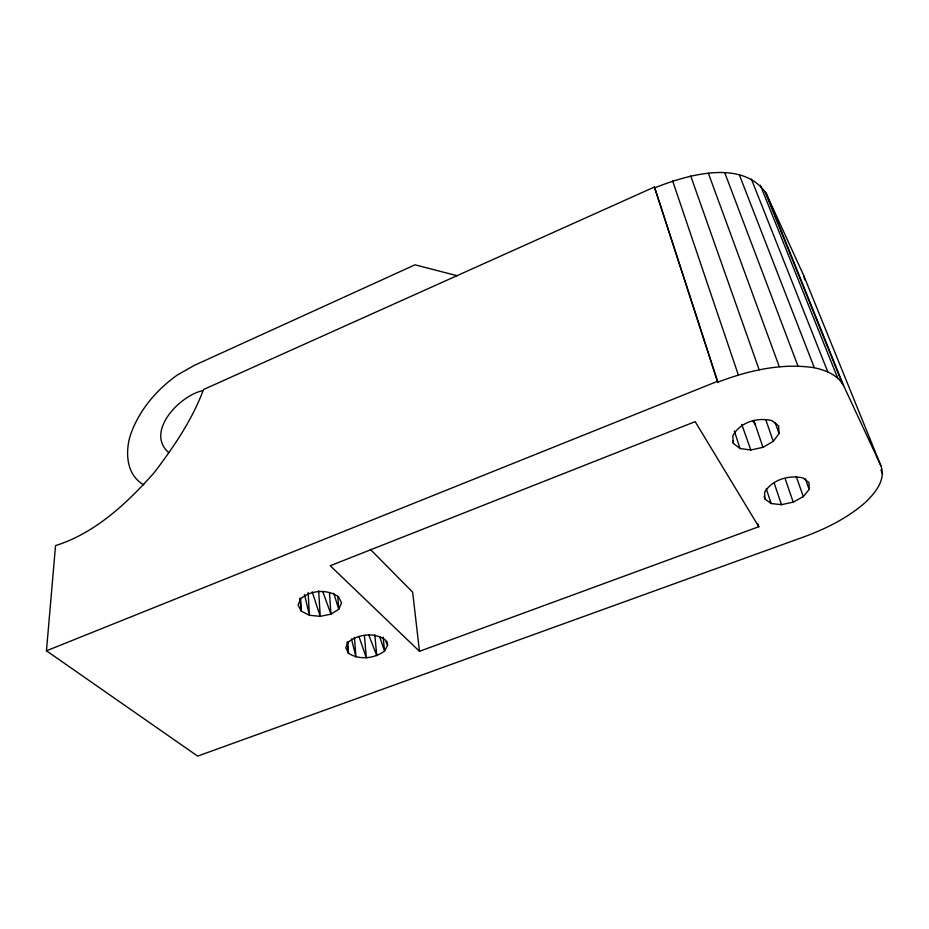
<?xml version="1.0" encoding="UTF-8"?>
<svg xmlns="http://www.w3.org/2000/svg" width="929" height="929" viewBox="0 0 929 929"><rect width="100%" height="100%" fill="white"/><g stroke="black" fill="none" stroke-linecap="round" stroke-linejoin="round"><path stroke-width="1.39" d="M46.45 650.799L55.543 545.613C95.385 533.014 127.122 503.193 154.307 472.513C173.746 446.872 192.222 419.873 203.497 389.541L654.434 187.008L717.85 382.144C748.391 370.532 781.591 362.751 814.338 367.745C825.742 370.253 837.668 374.875 843.602 385.616L880.936 465.835C886.138 480.061 874.979 493.125 865.433 502.368C847.98 517.697 826.973 528.253 805.338 536.358L197.645 756.113L46.45 650.799L717.42 381.378L717.85 382.144M387.614 645.202L384.536 651.066C374.341 658.673 359.36 660.275 348.456 653.25L345.727 647.734L348.63 641.8C358.849 633.961 374.143 632.335 385.07 639.605L387.614 645.202L386.731 641.056M773.265 441.368L779.048 433.553L778.641 425.97L772.104 420.698C757.623 416.912 739.914 422.161 732.737 435.991L733.422 443.47L740.053 448.568L750.841 449.973L762.964 447.337L773.265 441.368L765.751 419.653M803.33 496.585L809.159 489.444L809.031 482.604L802.946 477.924C788.953 474.8 772.254 479.527 764.613 492.265L764.985 499.012L771.163 503.541L781.475 504.668L793.227 502.124L803.33 496.585L796.258 476.531M654.817 187.797C686.821 175.07 742.108 158.58 766.111 193.22L803.782 275.692L880.936 465.835M758.796 526.72L695.171 421.65L330.225 565.738L419.478 651.31L758.796 526.72L757.913 523.968M202.673 390.668C180.098 395.324 144.843 431.683 168.741 452.655M457.126 275.716L414.984 264.823L194.475 365.318L177.636 374.805C156.432 389.82 138.839 410.479 130.362 435.271C125.02 452.446 126.402 475.091 143.774 484.81M370.288 549.318L412.65 592.168L419.478 651.31M752.734 420.814L755.161 424.286M741.737 424.402L750.841 449.973M880.924 469.981L882.55 473.987M766.111 193.22L843.602 385.616M765.136 191.885L842.557 384.2M760.375 185.254L837.563 377.731M751.352 179.03L827.716 371.705M739.333 174.826L814.338 367.745M368.65 634.635L376.744 655.665L374.817 634.774M724.817 172.887L797.976 366.072M708.374 173.27L779.303 366.746M322.688 591.378L330.945 614.15L320.25 616.345L309.427 615.277L301.31 611.166L298.081 605.116L300.706 598.694C311.122 589.973 327.333 588.998 338.528 596.778L341.547 602.898L338.737 609.25L330.945 614.15L329.47 592.853M805.327 478.737L809.159 489.444M690.735 175.964L759.144 369.754M775.227 422.683L779.048 433.553M358.954 636.539L366.34 657.802L364.423 635.506M785.377 479.41L793.227 502.124M379.589 636.539L384.536 651.066L383.189 637.12M753.802 420.291L762.964 447.337M672.631 180.888L738.346 374.968M774.252 483.277L781.475 504.668M766.274 488.817L771.163 503.541M312.167 591.831L320.25 616.345L318.647 590.774M764.102 496.33L764.985 499.012M734.316 430.905L740.053 448.568M654.434 187.008L717.42 381.378M732.54 440.741L733.422 443.47M333.732 593.201L338.737 609.25L337.808 596.453M351.464 638.978L355.993 656.931L354.413 637.399M304.515 594.653L309.427 615.277L308.126 592.505M803.782 275.692L804.711 279.85M347.005 642.067L348.456 653.25L347.597 642.067M299.8 598.206L301.31 611.166L300.636 598.334"/></g></svg>
